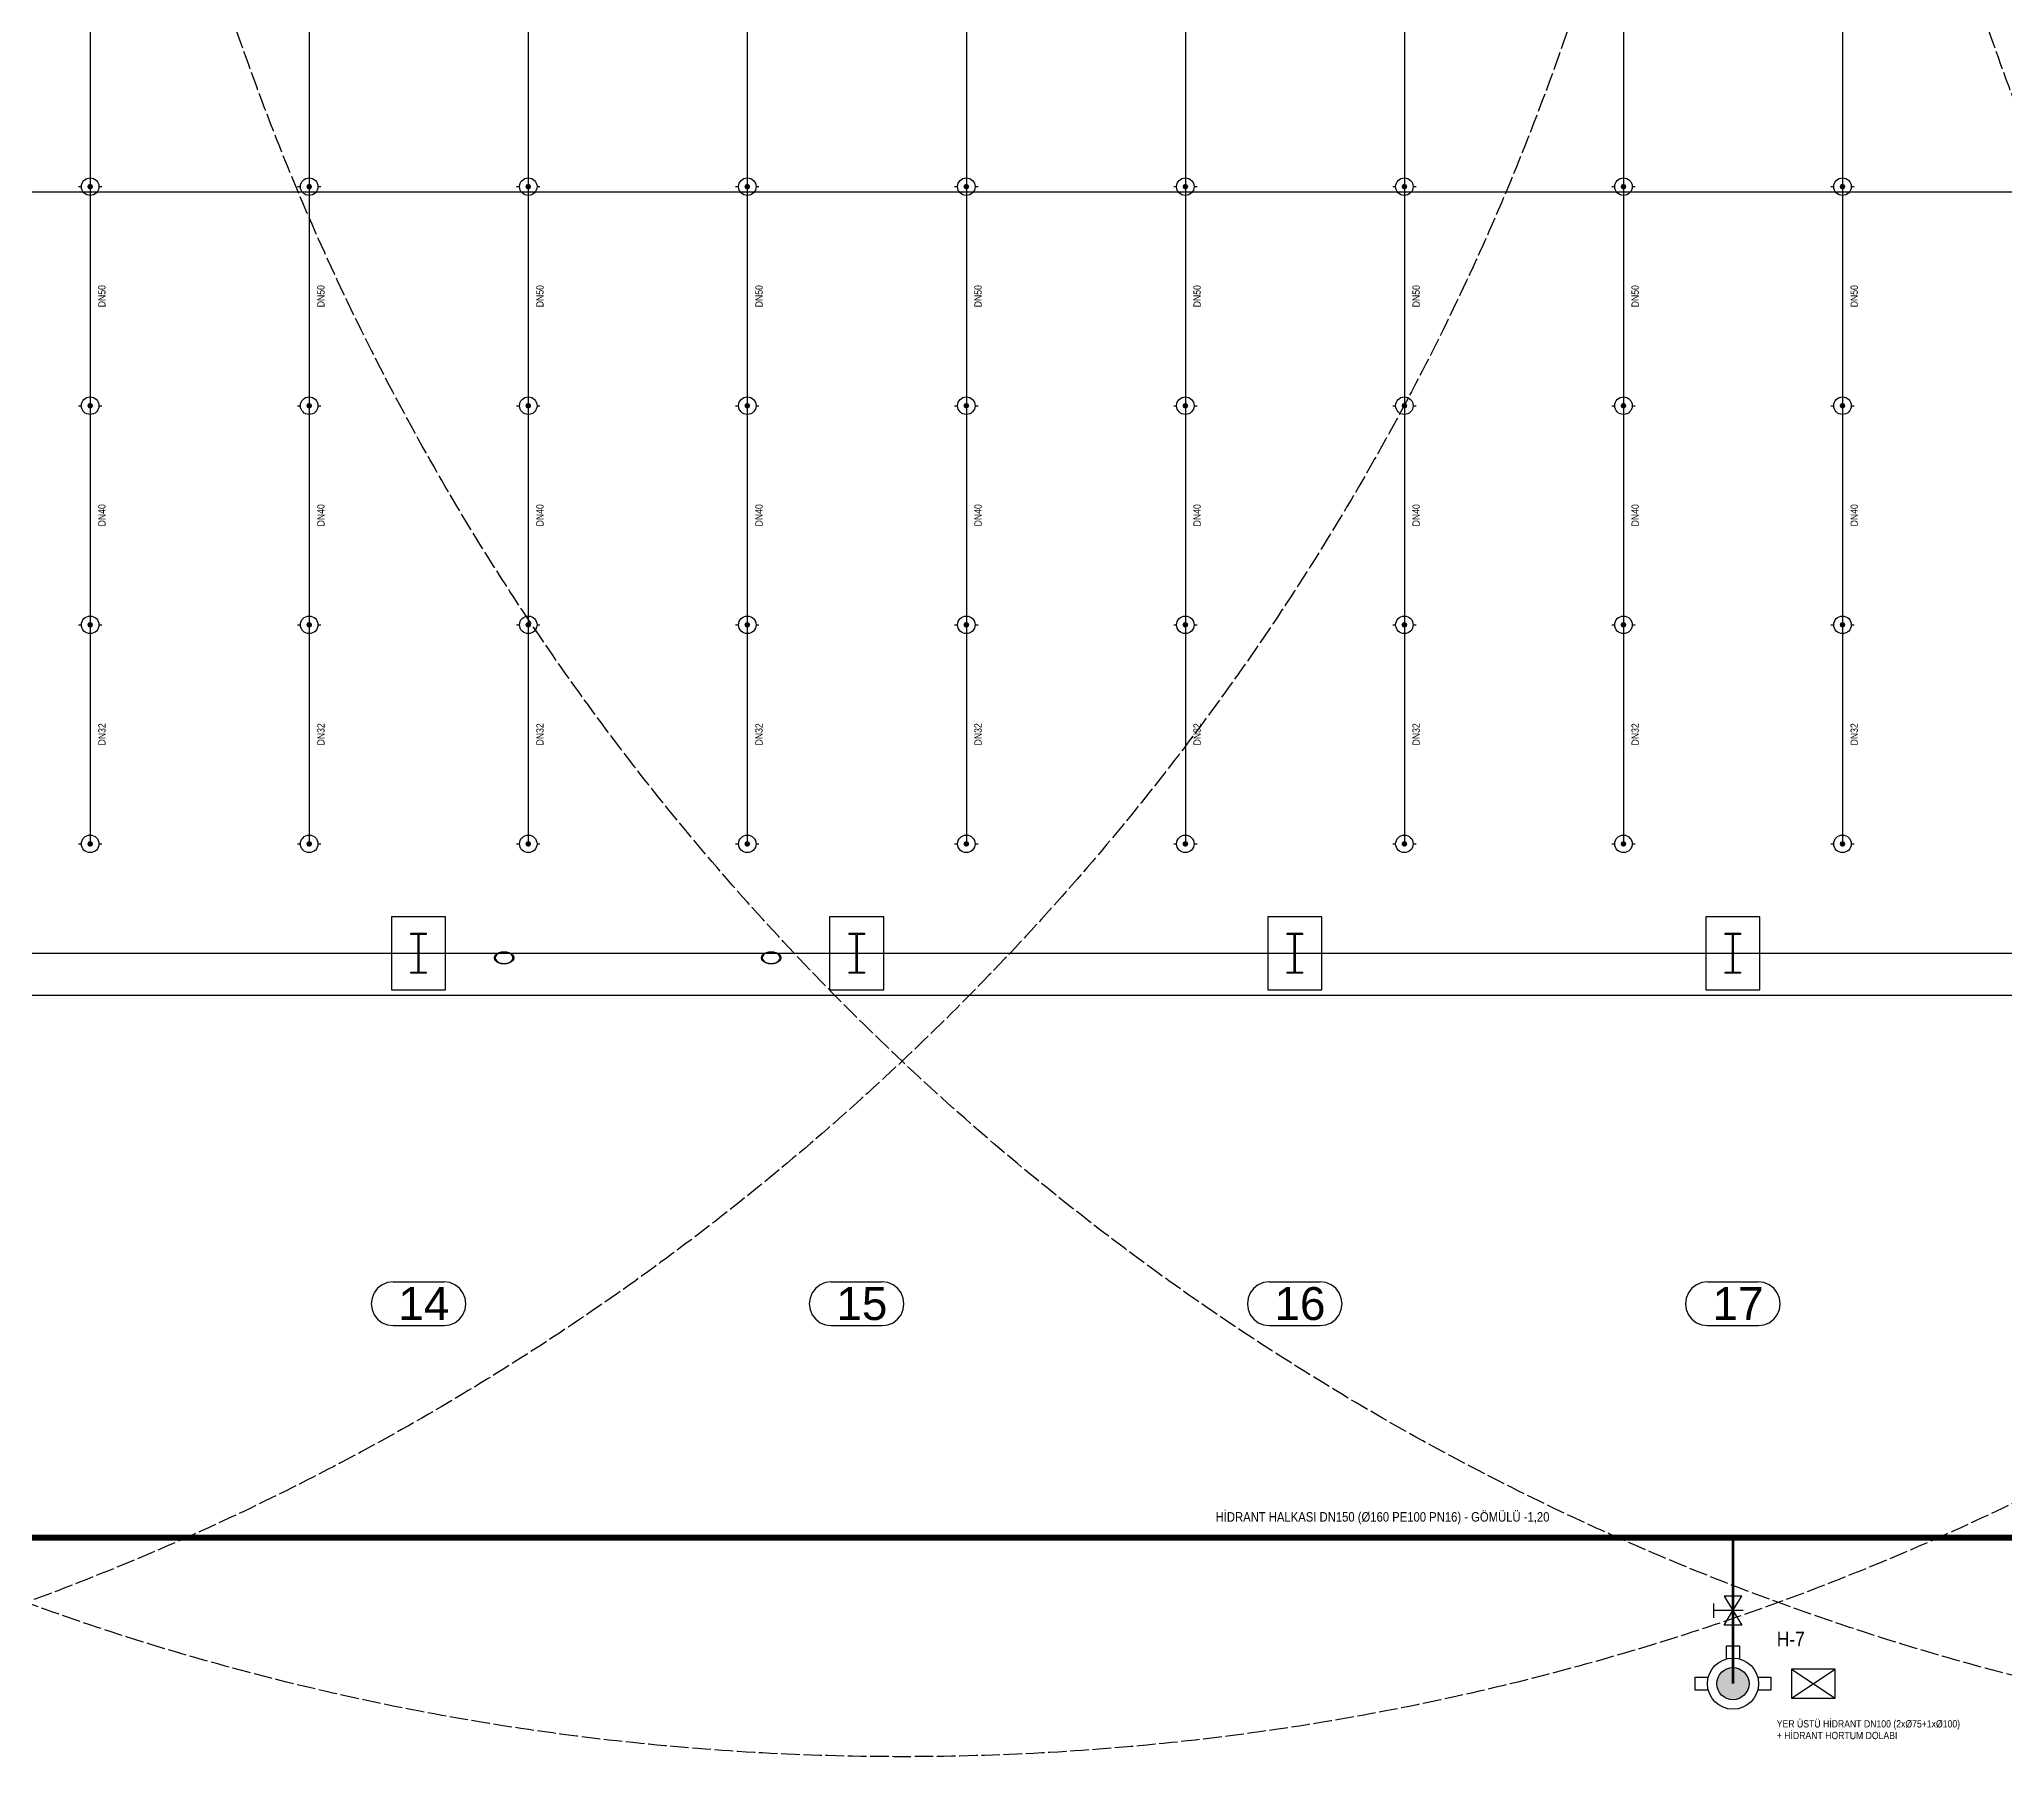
# Model space of a CAD drawing. Header units: centimetres. Extents: x 183171 to 202211, y -17274 to 19108.
# Drawn here: x 192689 to 195381, y 7156 to 9508 of the extents above; entities that cross this region are included whole.
import ezdxf
from ezdxf.enums import TextEntityAlignment as Align

# ---------------------------------------------------------------- set-up
doc = ezdxf.new("R2010")
doc.units = ezdxf.units.CM
doc.header["$LTSCALE"] = 20
doc.linetypes.add('DASHED', pattern=[1.524, 1.27, -0.254])
for name, color, linetype in [('ROTAS-MIMARI', 8, 'CONTINUOUS'), ('ROTAS-MIMARI-AKS', 8, 'CONTINUOUS'), ('ROTAS-MIMARI-KOLON', 8, 'CONTINUOUS'), ('ROTAS-YANGIN-BASLIK', 1, 'CONTINUOUS'), ('ROTAS-YANGIN-CAP', 2, 'CONTINUOUS'), ('ROTAS-YANGIN-DOLAP-ETKI', 9, 'DASHED'), ('ROTAS-YANGIN-HIDRANT', 4, 'CONTINUOUS'), ('ROTAS-YANGIN-HIDRANT-BORU', 4, 'DASHED'), ('ROTAS-YANGIN-SPR-BORU', 1, 'CONTINUOUS')]:
    doc.layers.add(name, color=color, linetype=linetype)
doc.styles.add('ROTAS', font='arial.ttf')

# ---------------------------------------------------------------- blocks, each defined once
blk = doc.blocks.new('ROTAS-SMB-SPR-DIK')
h = blk.add_hatch(color=256)
h.dxf.hatch_style = 1
h.paths.add_polyline_path([(4, 0), (2.8, 2.8), (0, 4), (-2.8, 2.8), (-4, 0), (-2.8, -2.8), (0, -4), (2.8, -2.8)])
for p, q in [((-16, 0), (-12, 0)), ((12, 0), (16, 0))]:
    blk.add_line(p, q)
blk.add_circle((0, 0), 12)
blk = doc.blocks.new('ROTAS-SMB-KELEBEK')
for p, q in [((-5, 13), (5, 13)), ((0, 7), (0, 13)), ((0, -7), (0, 7))]:
    blk.add_line(p, q)
for points in [[(-10, -6), (-10, 6), (0, 0)], [(10, -6), (10, 6), (0, 0)]]:
    blk.add_lwpolyline(points, close=True)
blk = doc.blocks.new('ROTAS-SMB-HIDRANT')
h = blk.add_hatch(color=256)
h.dxf.hatch_style = 1
h.paths.add_polyline_path([(22, 0), (19.1, 11), (11, 19.1), (0, 22), (-11, 19.1), (-19.1, 11), (-22, 0), (-19.1, -11), (-11, -19.1), (0, -22), (11, -19.1), (19.1, -11)])
for points in [[(-9, 35), (-9, 52), (9, 52), (9, 35)], [(-35, -9), (-52, -9), (-52, 9), (-35, 9)], [(35, 9), (52, 9), (52, -9), (35, -9)]]:
    blk.add_lwpolyline(points)
for radius in [35, 22]:
    blk.add_circle((0, 0), radius)
blk = doc.blocks.new('ROTAS-SMB-HORTUM-DOLABI')
for p, q in [((-30, -20), (30, 20)), ((-30, 20), (30, -20))]:
    blk.add_line(p, q)
blk.add_lwpolyline([(-30, -20), (30, -20), (30, 20), (-30, 20)], close=True)

msp = doc.modelspace()

# ---------------------------------------------------------------- linework, layer by layer
at = {"layer": 'ROTAS-MIMARI'}
for points in [[(184549.9, 9299), (200448.5, 9299)], [(193245.8, 8306.3), (193171.8, 8306.3), (193171.8, 8206.3), (193245.8, 8206.3), (193245.8, 8306.3)], [(193845.8, 8306.3), (193771.8, 8306.3), (193771.8, 8206.3), (193845.8, 8206.3), (193845.8, 8306.3)], [(194445.8, 8306.3), (194371.8, 8306.3), (194371.8, 8206.3), (194445.8, 8206.3), (194445.8, 8306.3)], [(195045.8, 8306.3), (194971.8, 8306.3), (194971.8, 8206.3), (195045.8, 8206.3), (195045.8, 8306.3)], [(185364.3, 8198.8), (197408.8, 8198.8)]]:
    msp.add_lwpolyline(points, dxfattribs=at)
at = {"layer": 'ROTAS-MIMARI-AKS'}
for points in [[(184958.8, 8256.3), (200258.8, 8256.3)], [(193173.9, 7806.3), (193166.2, 7805.2), (193158.9, 7802.2), (193152.7, 7797.5), (193147.9, 7791.3), (193145, 7784), (193143.9, 7776.3), (193145, 7768.5), (193147.9, 7761.3), (193152.7, 7755.1), (193158.9, 7750.3), (193166.2, 7747.3), (193173.9, 7746.3)], [(193173.9, 7806.3), (193243.6, 7806.3)], [(193243.6, 7746.3), (193251.4, 7747.3), (193258.6, 7750.3), (193264.9, 7755.1), (193269.6, 7761.3), (193272.6, 7768.5), (193273.6, 7776.3), (193272.6, 7784), (193269.6, 7791.3), (193264.9, 7797.5), (193258.6, 7802.2), (193251.4, 7805.2), (193243.6, 7806.3)], [(193773.9, 7806.3), (193766.2, 7805.2), (193758.9, 7802.2), (193752.7, 7797.5), (193747.9, 7791.3), (193745, 7784), (193743.9, 7776.3), (193745, 7768.5), (193747.9, 7761.3), (193752.7, 7755.1), (193758.9, 7750.3), (193766.2, 7747.3), (193773.9, 7746.3)], [(193773.9, 7806.3), (193843.6, 7806.3)], [(193843.6, 7746.3), (193851.4, 7747.3), (193858.6, 7750.3), (193864.9, 7755.1), (193869.6, 7761.3), (193872.6, 7768.5), (193873.6, 7776.3), (193872.6, 7784), (193869.6, 7791.3), (193864.9, 7797.5), (193858.6, 7802.2), (193851.4, 7805.2), (193843.6, 7806.3)], [(194373.9, 7806.3), (194366.2, 7805.2), (194358.9, 7802.2), (194352.7, 7797.5), (194347.9, 7791.3), (194345, 7784), (194343.9, 7776.3), (194345, 7768.5), (194347.9, 7761.3), (194352.7, 7755.1), (194358.9, 7750.3), (194366.2, 7747.3), (194373.9, 7746.3)], [(194373.9, 7806.3), (194443.6, 7806.3)], [(194443.6, 7746.3), (194451.4, 7747.3), (194458.6, 7750.3), (194464.9, 7755.1), (194469.6, 7761.3), (194472.6, 7768.5), (194473.6, 7776.3), (194472.6, 7784), (194469.6, 7791.3), (194464.9, 7797.5), (194458.6, 7802.2), (194451.4, 7805.2), (194443.6, 7806.3)], [(194973.9, 7806.3), (194966.2, 7805.2), (194958.9, 7802.2), (194952.7, 7797.5), (194947.9, 7791.3), (194945, 7784), (194943.9, 7776.3), (194945, 7768.5), (194947.9, 7761.3), (194952.7, 7755.1), (194958.9, 7750.3), (194966.2, 7747.3), (194973.9, 7746.3)], [(194973.9, 7806.3), (195043.6, 7806.3)], [(195043.6, 7746.3), (195051.4, 7747.3), (195058.6, 7750.3), (195064.9, 7755.1), (195069.6, 7761.3), (195072.6, 7768.5), (195073.6, 7776.3), (195072.6, 7784), (195069.6, 7791.3), (195064.9, 7797.5), (195058.6, 7802.2), (195051.4, 7805.2), (195043.6, 7806.3)], [(193173.9, 7746.3), (193243.6, 7746.3)], [(193773.9, 7746.3), (193843.6, 7746.3)], [(194373.9, 7746.3), (194443.6, 7746.3)], [(194973.9, 7746.3), (195043.6, 7746.3)]]:
    msp.add_lwpolyline(points, dxfattribs=at)
at = {"layer": 'ROTAS-MIMARI-KOLON'}
for points in [[(193198.3, 8282), (193198.3, 8283.8)], [(193198.3, 8283.8), (193219.3, 8283.8)], [(193208.2, 8282), (193198.3, 8282)], [(193208.2, 8230.5), (193208.2, 8282)], [(193219.3, 8282), (193209.3, 8282)], [(193209.3, 8282), (193209.3, 8230.5)], [(193219.3, 8283.8), (193219.3, 8282)], [(193798.3, 8283.8), (193798.3, 8283.8)], [(193798.3, 8283.8), (193798.3, 8283.8)], [(193798.3, 8282), (193798.3, 8283.8)], [(193798.3, 8283.8), (193819.3, 8283.8)], [(193808.2, 8282), (193798.3, 8282)], [(193808.2, 8230.5), (193808.2, 8282)], [(193819.3, 8282), (193809.3, 8282)], [(193809.3, 8282), (193809.3, 8230.5)], [(193819.3, 8283.8), (193819.3, 8282)], [(194398.3, 8283.8), (194398.3, 8283.8)], [(194398.3, 8283.8), (194398.3, 8283.8)], [(194398.3, 8282), (194398.3, 8283.8)], [(194398.3, 8283.8), (194419.3, 8283.8)], [(194408.2, 8282), (194398.3, 8282)], [(194408.2, 8230.5), (194408.2, 8282)], [(194419.3, 8282), (194409.3, 8282)], [(194409.3, 8282), (194409.3, 8230.5)], [(194419.3, 8283.8), (194419.3, 8282)], [(194998.3, 8283.8), (194998.3, 8283.8)], [(194998.3, 8283.8), (194998.3, 8283.8)], [(194998.3, 8282), (194998.3, 8283.8)], [(194998.3, 8283.8), (195019.3, 8283.8)], [(195008.2, 8282), (194998.3, 8282)], [(195008.2, 8230.5), (195008.2, 8282)], [(195019.3, 8282), (195009.3, 8282)], [(195009.3, 8282), (195009.3, 8230.5)], [(195019.3, 8283.8), (195019.3, 8282)], [(193312.7, 8250), (193313.1, 8252.2)], [(193313.1, 8247.8), (193312.7, 8250)], [(193313.8, 8250.6), (193313, 8251.4)], [(193313.1, 8252.2), (193314.5, 8254.2)], [(193314.5, 8245.8), (193313.1, 8247.8)], [(193314.1, 8252), (193313.6, 8250)], [(193313.6, 8250), (193314.1, 8248)], [(193315.3, 8253.9), (193314.1, 8252)], [(193314.1, 8248), (193315.3, 8246.1)], [(193314.5, 8254.2), (193316.6, 8256)], [(193316.6, 8244.1), (193314.5, 8245.8)], [(193317.2, 8255.5), (193315.3, 8253.9)], [(193315.3, 8246.1), (193317.2, 8244.5)], [(193316.6, 8256), (193319.3, 8257.3)], [(193319.3, 8242.7), (193316.6, 8244.1)], [(193319.8, 8256.8), (193317.2, 8255.5)], [(193317.2, 8244.5), (193319.8, 8243.2)], [(193319.3, 8257.3), (193322.5, 8258.1)], [(193322.5, 8241.9), (193319.3, 8242.7)], [(193322.7, 8257.6), (193319.8, 8256.8)], [(193319.8, 8243.2), (193322.7, 8242.5)], [(193322.5, 8241.9), (193321.6, 8242.8)], [(193322.5, 8258.1), (193325.9, 8258.4)], [(193325.9, 8241.6), (193322.5, 8241.9)], [(193325.9, 8257.8), (193322.7, 8257.6)], [(193322.7, 8242.5), (193325.9, 8242.2)], [(193325.9, 8258.4), (193329.3, 8258.1)], [(193329.1, 8257.6), (193325.9, 8257.8)], [(193325.9, 8242.2), (193329.1, 8242.5)], [(193329.3, 8241.9), (193325.9, 8241.6)], [(193332, 8256.8), (193329.1, 8257.6)], [(193329.1, 8242.5), (193332, 8243.2)], [(193329.3, 8258.1), (193332.5, 8257.3)], [(193332.5, 8242.7), (193329.3, 8241.9)], [(193334.5, 8255.5), (193332, 8256.8)], [(193332, 8243.2), (193334.5, 8244.5)], [(193332.5, 8257.3), (193335.2, 8256)], [(193335.2, 8244.1), (193332.5, 8242.7)], [(193338.6, 8252.2), (193334.5, 8256.3)], [(193336.5, 8253.9), (193334.5, 8255.5)], [(193334.5, 8244.5), (193336.5, 8246.1)], [(193335.2, 8256), (193337.3, 8254.2)], [(193337.3, 8245.8), (193335.2, 8244.1)], [(193337.7, 8252), (193336.5, 8253.9)], [(193336.5, 8246.1), (193337.7, 8248)], [(193337.3, 8254.2), (193338.6, 8252.2)], [(193338.6, 8247.8), (193337.3, 8245.8)], [(193338.1, 8250), (193337.7, 8252)], [(193337.7, 8248), (193338.1, 8250)], [(193338.6, 8252.2), (193338.6, 8252.2)], [(193338.6, 8252.2), (193339.1, 8250)], [(193339.1, 8250), (193338.6, 8247.8)], [(193678.5, 8250), (193678.9, 8252.2)], [(193678.9, 8247.8), (193678.5, 8250)], [(193679.6, 8250.6), (193678.8, 8251.4)], [(193678.9, 8252.2), (193680.3, 8254.2)], [(193680.3, 8245.8), (193678.9, 8247.8)], [(193679.8, 8252), (193679.4, 8250)], [(193679.4, 8250), (193679.8, 8248)], [(193681.1, 8253.9), (193679.8, 8252)], [(193679.8, 8248), (193681.1, 8246.1)], [(193680.3, 8254.2), (193682.4, 8256)], [(193682.4, 8244.1), (193680.3, 8245.8)], [(193683, 8255.5), (193681.1, 8253.9)], [(193681.1, 8246.1), (193683, 8244.5)], [(193682.4, 8256), (193685.1, 8257.3)], [(193685.1, 8242.7), (193682.4, 8244.1)], [(193685.6, 8256.8), (193683, 8255.5)], [(193683, 8244.5), (193685.6, 8243.2)], [(193685.1, 8257.3), (193688.3, 8258.1)], [(193688.3, 8241.9), (193685.1, 8242.7)], [(193688.5, 8257.6), (193685.6, 8256.8)], [(193685.6, 8243.2), (193688.5, 8242.5)], [(193688.3, 8241.9), (193687.4, 8242.8)], [(193688.3, 8258.1), (193691.7, 8258.4)], [(193691.7, 8241.6), (193688.3, 8241.9)], [(193691.7, 8257.8), (193688.5, 8257.6)], [(193688.5, 8242.5), (193691.7, 8242.2)], [(193691.7, 8258.4), (193695.1, 8258.1)], [(193694.9, 8257.6), (193691.7, 8257.8)], [(193691.7, 8242.2), (193694.9, 8242.5)], [(193695.1, 8241.9), (193691.7, 8241.6)], [(193697.8, 8256.8), (193694.9, 8257.6)], [(193694.9, 8242.5), (193697.8, 8243.2)], [(193695.1, 8258.1), (193698.3, 8257.3)], [(193698.3, 8242.7), (193695.1, 8241.9)], [(193700.3, 8255.5), (193697.8, 8256.8)], [(193697.8, 8243.2), (193700.3, 8244.5)], [(193698.3, 8257.3), (193701, 8256)], [(193701, 8244.1), (193698.3, 8242.7)], [(193704.4, 8252.2), (193700.3, 8256.3)], [(193702.3, 8253.9), (193700.3, 8255.5)], [(193700.3, 8244.5), (193702.3, 8246.1)], [(193701, 8256), (193703.1, 8254.2)], [(193703.1, 8245.8), (193701, 8244.1)], [(193703.5, 8252), (193702.3, 8253.9)], [(193702.3, 8246.1), (193703.5, 8248)], [(193703.1, 8254.2), (193704.4, 8252.2)], [(193704.4, 8247.8), (193703.1, 8245.8)], [(193703.9, 8250), (193703.5, 8252)], [(193703.5, 8248), (193703.9, 8250)], [(193704.4, 8252.2), (193704.9, 8250)], [(193704.9, 8250), (193704.4, 8247.8)], [(193198.3, 8228.8), (193198.3, 8230.5)], [(193198.3, 8230.5), (193208.2, 8230.5)], [(193219.3, 8228.8), (193198.3, 8228.8)], [(193209.3, 8230.5), (193219.3, 8230.5)], [(193219.3, 8230.5), (193219.3, 8228.8)], [(193798.3, 8228.8), (193798.3, 8230.5)], [(193798.3, 8230.5), (193808.2, 8230.5)], [(193819.3, 8228.8), (193798.3, 8228.8)], [(193809.3, 8230.5), (193819.3, 8230.5)], [(193819.3, 8230.5), (193819.3, 8228.8)], [(194398.3, 8228.8), (194398.3, 8230.5)], [(194398.3, 8230.5), (194408.2, 8230.5)], [(194419.3, 8228.8), (194398.3, 8228.8)], [(194409.3, 8230.5), (194419.3, 8230.5)], [(194419.3, 8230.5), (194419.3, 8228.8)], [(194998.3, 8228.8), (194998.3, 8230.5)], [(194998.3, 8230.5), (195008.2, 8230.5)], [(195019.3, 8228.8), (194998.3, 8228.8)], [(195009.3, 8230.5), (195019.3, 8230.5)], [(195019.3, 8230.5), (195019.3, 8228.8)]]:
    msp.add_lwpolyline(points, dxfattribs=at)
at = {"layer": 'ROTAS-YANGIN-DOLAP-ETKI'}
for centre in [(191471, 10656), (193871, 10656), (196271, 10656), (198671, 10656)]:
    msp.add_circle(centre, 3500, dxfattribs=at)
at = {"layer": 'ROTAS-YANGIN-HIDRANT-BORU', "const_width": 8}
msp.add_lwpolyline([(184609, 7456), (200609, 7456), (200609, 16256), (184609, 16256)], close=True, dxfattribs=at)
at = {"layer": 'ROTAS-YANGIN-HIDRANT-BORU', "const_width": 4}
msp.add_lwpolyline([(195009, 7456), (195009, 7256)], dxfattribs=at)
at = {"layer": 'ROTAS-YANGIN-SPR-BORU'}
for p, q in [((192759, 9606), (192759, 9306)), ((193059, 9606), (193059, 9306)), ((193359, 9606), (193359, 9306)), ((193659, 9606), (193659, 9306)), ((193959, 9606), (193959, 9306)), ((194259, 9606), (194259, 9306)), ((194559, 9606), (194559, 9306)), ((194859, 9606), (194859, 9306)), ((195159, 9606), (195159, 9306)), ((192759, 9306), (192759, 9006)), ((193059, 9306), (193059, 9006)), ((193359, 9306), (193359, 9006)), ((193659, 9306), (193659, 9006)), ((193959, 9306), (193959, 9006)), ((194259, 9306), (194259, 9006)), ((194559, 9306), (194559, 9006)), ((194859, 9306), (194859, 9006)), ((195159, 9306), (195159, 9006)), ((192759, 9006), (192759, 8706)), ((193059, 9006), (193059, 8706)), ((193359, 9006), (193359, 8706)), ((193659, 9006), (193659, 8706)), ((193959, 9006), (193959, 8706)), ((194259, 9006), (194259, 8706)), ((194559, 9006), (194559, 8706)), ((194859, 9006), (194859, 8706)), ((195159, 9006), (195159, 8706)), ((192759, 8706), (192759, 8406)), ((193059, 8706), (193059, 8406)), ((193359, 8706), (193359, 8406)), ((193659, 8706), (193659, 8406)), ((193959, 8706), (193959, 8406)), ((194259, 8706), (194259, 8406)), ((194559, 8706), (194559, 8406)), ((194859, 8706), (194859, 8406)), ((195159, 8706), (195159, 8406))]:
    msp.add_line(p, q, dxfattribs=at)

# ---------------------------------------------------------------- block references
at = {"layer": 'ROTAS-YANGIN-BASLIK'}
for p in [(192759, 9306), (193059, 9306), (193359, 9306), (193659, 9306), (193959, 9306), (194259, 9306), (194559, 9306), (194859, 9306), (195159, 9306), (192759, 9006), (193059, 9006), (193359, 9006), (193659, 9006), (193959, 9006), (194259, 9006), (194559, 9006), (194859, 9006), (195159, 9006), (192759, 8706), (193059, 8706), (193359, 8706), (193659, 8706), (193959, 8706), (194259, 8706), (194559, 8706), (194859, 8706), (195159, 8706), (192759, 8406), (193059, 8406), (193359, 8406), (193659, 8406), (193959, 8406), (194259, 8406), (194559, 8406), (194859, 8406), (195159, 8406)]:
    msp.add_blockref('ROTAS-SMB-SPR-DIK', p, dxfattribs=at)
at = {"layer": 'ROTAS-YANGIN-HIDRANT', "xscale": 2, "yscale": 2, "rotation": 90}
msp.add_blockref('ROTAS-SMB-KELEBEK', (195009, 7356), dxfattribs=at)
at = {"layer": 'ROTAS-YANGIN-HIDRANT'}
for name, p in [('ROTAS-SMB-HIDRANT', (195009, 7256)), ('ROTAS-SMB-HORTUM-DOLABI', (195119, 7256))]:
    msp.add_blockref(name, p, dxfattribs=at)

# ---------------------------------------------------------------- texts
at = {"layer": 'ROTAS-MIMARI-AKS', "style": 'ROTAS'}
for s, p in [('14', (193181, 7754)), ('15', (193781, 7754)), ('16', (194381, 7754)), ('17', (194981, 7754))]:
    msp.add_text(s, height=45, dxfattribs=at).set_placement(p)
at = {"layer": 'ROTAS-YANGIN-CAP', "style": 'ROTAS', "width": 0.85}
for s, p in [('DN50', (192775, 9156)), ('DN50', (193075, 9156)), ('DN50', (193375, 9156)), ('DN50', (193675, 9156)), ('DN50', (193975, 9156)), ('DN50', (194275, 9156)), ('DN50', (194575, 9156)), ('DN50', (194875, 9156)), ('DN50', (195175, 9156)), ('DN40', (192775, 8856)), ('DN40', (193075, 8856)), ('DN40', (193375, 8856)), ('DN40', (193675, 8856)), ('DN40', (193975, 8856)), ('DN40', (194275, 8856)), ('DN40', (194575, 8856)), ('DN40', (194875, 8856)), ('DN40', (195175, 8856)), ('DN32', (192775, 8556)), ('DN32', (193075, 8556)), ('DN32', (193375, 8556)), ('DN32', (193675, 8556)), ('DN32', (193975, 8556)), ('DN32', (194275, 8556)), ('DN32', (194575, 8556)), ('DN32', (194875, 8556)), ('DN32', (195175, 8556))]:
    msp.add_text(s, height=10, rotation=90, dxfattribs=at).set_placement(p, align=Align.MIDDLE_CENTER)
msp.add_text('HİDRANT HALKASI DN150 (Ø160 PE100 PN16) - GÖMÜLÜ -1,20', height=13, dxfattribs=at).set_placement((194529, 7474), align=Align.BOTTOM_CENTER)
at = {"layer": 'ROTAS-YANGIN-HIDRANT', "style": 'ROTAS', "width": 0.85}
msp.add_text('H-7', height=20, dxfattribs=at).set_placement((195069, 7301), align=Align.BOTTOM_LEFT)
for s, p in [('YER ÜSTÜ HİDRANT DN100 (2xØ75+1xØ100)', (195069, 7206)), ('+ HİDRANT HORTUM DOLABI', (195069, 7190))]:
    msp.add_text(s, height=10, dxfattribs=at).set_placement(p, align=Align.TOP_LEFT)

doc.saveas('drawing.dxf')
